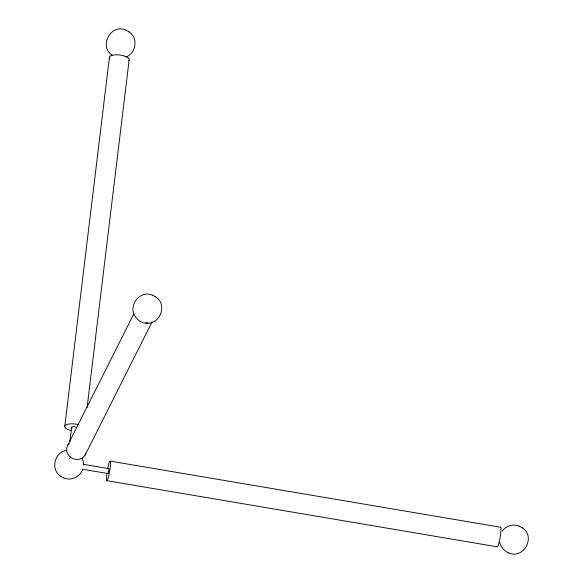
<?xml version="1.0" encoding="UTF-8"?>
<svg xmlns="http://www.w3.org/2000/svg" width="583" height="583" viewBox="0 0 583 583"><rect width="100%" height="100%" fill="white"/><g stroke="black" fill="none" stroke-linecap="round" stroke-linejoin="round"><path stroke-width="0.87" d="M64.808 426.115L109.444 57.127M69.887 441.623L71.629 427.222M87.107 407.393L129.127 60.056M108.154 471.683L108.256 471.049M108.759 468.951L108.941 470.547L108.125 473.571L82.392 469.213M67.81 445.157L133.952 313.654M69.647 458.675L70.456 457.065M85.118 455.061L152.076 321.925M82.538 470.007C79.587 477.134 70.849 481.113 63.656 477.922M502.167 531.026C506.08 525.822 513.266 523.541 519.344 526.165M125.906 57.039C136.182 53.264 138.455 37.764 128.93 31.774M66.382 450.448C54.394 452.102 50.24 469.862 60.785 476.34M145.619 322.989C159.771 325.576 168.101 304.537 155.683 296.936M110.311 461.131L500.731 527.28M83.231 464.294L108.963 468.659M106.755 480.654L497.175 546.803A9.969 1.202 -80.4 0 0 500.192 536.95A9.969 1.202 -80.4 0 0 500.411 527.302M126.059 30.199C111.207 23.072 98.294 46.225 112.14 55.13M152.804 295.355C139.738 289.059 126.533 307.248 136.218 317.822M508.514 552.801C523.483 559.993 536.367 536.455 522.215 527.746M125.943 30.141L129.149 31.897M152.688 295.297L155.894 297.06M519.22 526.106L522.434 527.87M499.697 542.299C500.702 547.051 504.186 550.986 508.631 552.859M60.566 476.224L63.78 477.98M82.203 458.457L83.303 461.794L83.478 465.234M109.48 58.081A9.969 3.622 6.9 0 1 120.462 55.093A9.969 3.622 6.9 0 1 128.486 60.909M70.966 430.582A9.969 3.622 6.9 0 1 65.449 425.262A9.969 3.622 6.9 0 1 78.333 424.584M147.885 322.858A9.969 9.211 26.7 0 1 136.699 318.15M85.796 453.603A9.969 9.211 26.7 0 1 71.439 457.844A9.969 9.211 26.7 0 1 69.304 443.269M107.68 468.849A9.969 1.202 -80.4 0 1 110.573 462.705A9.969 1.202 -80.4 0 1 107.877 478.978A9.969 1.202 -80.4 0 1 106.973 473.105M72.117 427.951A2.492 0.904 6.9 0 1 73.152 426.661A2.492 0.904 6.9 0 1 76.541 427.747"/></g></svg>
